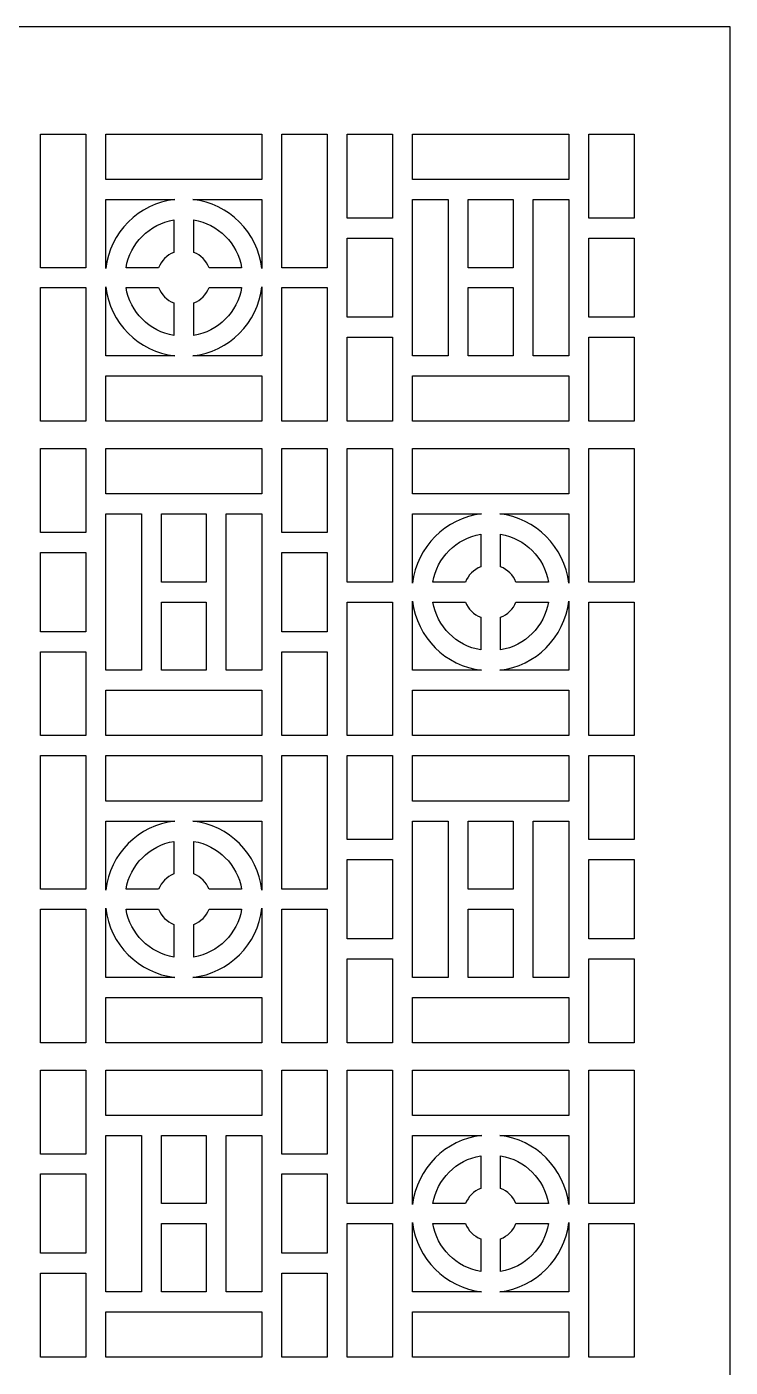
# Model space of a CAD drawing. Header units: centimetres. Extents: x -27.5 to -15.8, y -2.4 to 9.5.
# Drawn here: x -24.7 to -21.89, y 4.16 to 9.5 of the extents above; entities that cross this region are included whole.
import ezdxf

# ---------------------------------------------------------------- set-up
doc = ezdxf.new("R2010")
doc.units = ezdxf.units.CM
doc.header["$MEASUREMENT"] = 0
doc.layers.add('layer 1', color=7, linetype='Continuous')

msp = doc.modelspace()

# ---------------------------------------------------------------- linework, layer by layer
at = {"layer": 'layer 1', "color": 250}
for points, knots in [([(-27.5, 9.5), (-27.5, 9.5), (-21.89033, 9.5), (-21.89033, 9.5), (-21.89033, 9.5), (-21.89033, 9.5), (-21.89033, -2.40224), (-21.89033, -2.40224), (-21.89033, -2.40224), (-21.89033, -2.40224), (-27.5, -2.40224), (-27.5, -2.40224), (-27.5, -2.40224), (-27.5, -2.40224), (-27.5, 9.5), (-27.5, 9.5)], [0, 0, 0, 0, 0.2, 0.2, 0.2, 0.2, 0.4, 0.4, 0.4, 0.4, 0.6, 0.6, 0.6, 0.6, 1, 1, 1, 1]), ([(-24.64083, 8.54048), (-24.64083, 8.54048), (-24.45989, 8.54048), (-24.45989, 8.54048), (-24.45989, 8.54048), (-24.45989, 8.54048), (-24.45989, 9.07256), (-24.45989, 9.07256), (-24.45989, 9.07256), (-24.45989, 9.07256), (-24.64083, 9.07256), (-24.64083, 9.07256), (-24.64083, 9.07256), (-24.64083, 9.07256), (-24.64083, 8.54048), (-24.64083, 8.54048)], [0, 0, 0, 0, 0.2, 0.2, 0.2, 0.2, 0.4, 0.4, 0.4, 0.4, 0.6, 0.6, 0.6, 0.6, 1, 1, 1, 1]), ([(-24.3803, 8.89161), (-24.3803, 8.89161), (-23.75763, 8.89161), (-23.75763, 8.89161), (-23.75763, 8.89161), (-23.75763, 8.89161), (-23.75763, 9.07256), (-23.75763, 9.07256), (-23.75763, 9.07256), (-23.75763, 9.07256), (-24.3803, 9.07256), (-24.3803, 9.07256), (-24.3803, 9.07256), (-24.3803, 9.07256), (-24.3803, 8.89161), (-24.3803, 8.89161)], [0, 0, 0, 0, 0.2, 0.2, 0.2, 0.2, 0.4, 0.4, 0.4, 0.4, 0.6, 0.6, 0.6, 0.6, 1, 1, 1, 1]), ([(-23.67803, 8.54048), (-23.67803, 8.54048), (-23.49709, 8.54048), (-23.49709, 8.54048), (-23.49709, 8.54048), (-23.49709, 8.54048), (-23.49709, 9.07256), (-23.49709, 9.07256), (-23.49709, 9.07256), (-23.49709, 9.07256), (-23.67803, 9.07256), (-23.67803, 9.07256), (-23.67803, 9.07256), (-23.67803, 9.07256), (-23.67803, 8.54048), (-23.67803, 8.54048)], [0, 0, 0, 0, 0.2, 0.2, 0.2, 0.2, 0.4, 0.4, 0.4, 0.4, 0.6, 0.6, 0.6, 0.6, 1, 1, 1, 1]), ([(-23.41734, 8.73816), (-23.41734, 8.73816), (-23.2364, 8.73816), (-23.2364, 8.73816), (-23.2364, 8.73816), (-23.2364, 8.73816), (-23.2364, 9.07256), (-23.2364, 9.07256), (-23.2364, 9.07256), (-23.2364, 9.07256), (-23.41734, 9.07256), (-23.41734, 9.07256), (-23.41734, 9.07256), (-23.41734, 9.07256), (-23.41734, 8.73816), (-23.41734, 8.73816)], [0, 0, 0, 0, 0.2, 0.2, 0.2, 0.2, 0.4, 0.4, 0.4, 0.4, 0.6, 0.6, 0.6, 0.6, 1, 1, 1, 1]), ([(-23.15681, 8.89161), (-23.15681, 8.89161), (-22.53414, 8.89161), (-22.53414, 8.89161), (-22.53414, 8.89161), (-22.53414, 8.89161), (-22.53414, 9.07256), (-22.53414, 9.07256), (-22.53414, 9.07256), (-22.53414, 9.07256), (-23.15681, 9.07256), (-23.15681, 9.07256), (-23.15681, 9.07256), (-23.15681, 9.07256), (-23.15681, 8.89161), (-23.15681, 8.89161)], [0, 0, 0, 0, 0.2, 0.2, 0.2, 0.2, 0.4, 0.4, 0.4, 0.4, 0.6, 0.6, 0.6, 0.6, 1, 1, 1, 1]), ([(-22.45454, 8.73816), (-22.45454, 8.73816), (-22.2736, 8.73816), (-22.2736, 8.73816), (-22.2736, 8.73816), (-22.2736, 8.73816), (-22.2736, 9.07256), (-22.2736, 9.07256), (-22.2736, 9.07256), (-22.2736, 9.07256), (-22.45454, 9.07256), (-22.45454, 9.07256), (-22.45454, 9.07256), (-22.45454, 9.07256), (-22.45454, 8.73816), (-22.45454, 8.73816)], [0, 0, 0, 0, 0.2, 0.2, 0.2, 0.2, 0.4, 0.4, 0.4, 0.4, 0.6, 0.6, 0.6, 0.6, 1, 1, 1, 1]), ([(-24.3803, 8.5366), (-24.36381, 8.68095), (-24.24924, 8.79553), (-24.10489, 8.81202), (-24.10489, 8.81202), (-24.10489, 8.81202), (-24.3803, 8.81202), (-24.3803, 8.81202), (-24.3803, 8.81202), (-24.3803, 8.81202), (-24.3803, 8.5366), (-24.3803, 8.5366)], [0, 0, 0, 0, 0.25, 0.25, 0.25, 0.25, 0.5, 0.5, 0.5, 0.5, 1, 1, 1, 1]), ([(-24.03304, 8.81202), (-23.88869, 8.79553), (-23.77411, 8.68095), (-23.75763, 8.5366), (-23.75763, 8.5366), (-23.75763, 8.5366), (-23.75763, 8.81202), (-23.75763, 8.81202), (-23.75763, 8.81202), (-23.75763, 8.81202), (-24.03304, 8.81202), (-24.03304, 8.81202)], [0, 0, 0, 0, 0.25, 0.25, 0.25, 0.25, 0.5, 0.5, 0.5, 0.5, 1, 1, 1, 1]), ([(-23.01466, 8.18935), (-23.01466, 8.18935), (-23.01467, 8.81202), (-23.01467, 8.81202), (-23.01467, 8.81202), (-23.01467, 8.81202), (-23.15681, 8.81202), (-23.15681, 8.81202), (-23.15681, 8.81202), (-23.15681, 8.81202), (-23.15681, 8.18935), (-23.15681, 8.18935), (-23.15681, 8.18935), (-23.15681, 8.18935), (-23.01466, 8.18935), (-23.01466, 8.18935)], [0, 0, 0, 0, 0.2, 0.2, 0.2, 0.2, 0.4, 0.4, 0.4, 0.4, 0.6, 0.6, 0.6, 0.6, 1, 1, 1, 1]), ([(-22.93507, 8.54048), (-22.93507, 8.54048), (-22.75587, 8.54048), (-22.75587, 8.54048), (-22.75587, 8.54048), (-22.75587, 8.54048), (-22.75587, 8.81202), (-22.75587, 8.81202), (-22.75587, 8.81202), (-22.75587, 8.81202), (-22.93507, 8.81202), (-22.93507, 8.81202), (-22.93507, 8.81202), (-22.93507, 8.81202), (-22.93507, 8.54048), (-22.93507, 8.54048)], [0, 0, 0, 0, 0.2, 0.2, 0.2, 0.2, 0.4, 0.4, 0.4, 0.4, 0.6, 0.6, 0.6, 0.6, 1, 1, 1, 1]), ([(-22.67628, 8.81202), (-22.67628, 8.81202), (-22.67628, 8.18935), (-22.67628, 8.18935), (-22.67628, 8.18935), (-22.67628, 8.18935), (-22.53414, 8.18935), (-22.53414, 8.18935), (-22.53414, 8.18935), (-22.53414, 8.18935), (-22.53414, 8.81202), (-22.53414, 8.81202), (-22.53414, 8.81202), (-22.53414, 8.81202), (-22.67628, 8.81202), (-22.67628, 8.81202)], [0, 0, 0, 0, 0.2, 0.2, 0.2, 0.2, 0.4, 0.4, 0.4, 0.4, 0.6, 0.6, 0.6, 0.6, 1, 1, 1, 1]), ([(-24.16956, 8.54048), (-24.15858, 8.5682), (-24.13648, 8.5903), (-24.10876, 8.60128), (-24.10876, 8.60128), (-24.10876, 8.60128), (-24.10876, 8.73124), (-24.10876, 8.73124), (-24.10876, 8.73124), (-24.20605, 8.71456), (-24.28284, 8.63778), (-24.29952, 8.54048), (-24.29952, 8.54048), (-24.29952, 8.54048), (-24.16956, 8.54048), (-24.16956, 8.54048)], [0, 0, 0, 0, 0.2, 0.2, 0.2, 0.2, 0.4, 0.4, 0.4, 0.4, 0.6, 0.6, 0.6, 0.6, 1, 1, 1, 1]), ([(-24.02916, 8.60128), (-24.00144, 8.5903), (-23.97934, 8.5682), (-23.96836, 8.54048), (-23.96836, 8.54048), (-23.96836, 8.54048), (-23.8384, 8.54048), (-23.8384, 8.54048), (-23.8384, 8.54048), (-23.85508, 8.63778), (-23.93187, 8.71456), (-24.02916, 8.73124), (-24.02916, 8.73124), (-24.02916, 8.73124), (-24.02916, 8.60128), (-24.02916, 8.60128)], [0, 0, 0, 0, 0.2, 0.2, 0.2, 0.2, 0.4, 0.4, 0.4, 0.4, 0.6, 0.6, 0.6, 0.6, 1, 1, 1, 1]), ([(-23.41734, 8.3428), (-23.41734, 8.3428), (-23.2364, 8.3428), (-23.2364, 8.3428), (-23.2364, 8.3428), (-23.2364, 8.3428), (-23.2364, 8.65856), (-23.2364, 8.65856), (-23.2364, 8.65856), (-23.2364, 8.65856), (-23.41734, 8.65856), (-23.41734, 8.65856), (-23.41734, 8.65856), (-23.41734, 8.65856), (-23.41734, 8.3428), (-23.41734, 8.3428)], [0, 0, 0, 0, 0.2, 0.2, 0.2, 0.2, 0.4, 0.4, 0.4, 0.4, 0.6, 0.6, 0.6, 0.6, 1, 1, 1, 1]), ([(-22.45454, 8.3428), (-22.45454, 8.3428), (-22.2736, 8.3428), (-22.2736, 8.3428), (-22.2736, 8.3428), (-22.2736, 8.3428), (-22.2736, 8.65856), (-22.2736, 8.65856), (-22.2736, 8.65856), (-22.2736, 8.65856), (-22.45454, 8.65856), (-22.45454, 8.65856), (-22.45454, 8.65856), (-22.45454, 8.65856), (-22.45454, 8.3428), (-22.45454, 8.3428)], [0, 0, 0, 0, 0.2, 0.2, 0.2, 0.2, 0.4, 0.4, 0.4, 0.4, 0.6, 0.6, 0.6, 0.6, 1, 1, 1, 1]), ([(-24.45989, 8.46088), (-24.45989, 8.46088), (-24.64083, 8.46088), (-24.64083, 8.46088), (-24.64083, 8.46088), (-24.64083, 8.46088), (-24.64083, 7.92881), (-24.64083, 7.92881), (-24.64083, 7.92881), (-24.64083, 7.92881), (-24.45989, 7.92881), (-24.45989, 7.92881), (-24.45989, 7.92881), (-24.45989, 7.92881), (-24.45989, 8.46088), (-24.45989, 8.46088)], [0, 0, 0, 0, 0.2, 0.2, 0.2, 0.2, 0.4, 0.4, 0.4, 0.4, 0.6, 0.6, 0.6, 0.6, 1, 1, 1, 1]), ([(-24.10488, 8.18935), (-24.24923, 8.20583), (-24.36381, 8.32041), (-24.3803, 8.46476), (-24.3803, 8.46476), (-24.3803, 8.46476), (-24.3803, 8.18935), (-24.3803, 8.18935), (-24.3803, 8.18935), (-24.3803, 8.18935), (-24.10488, 8.18935), (-24.10488, 8.18935)], [0, 0, 0, 0, 0.25, 0.25, 0.25, 0.25, 0.5, 0.5, 0.5, 0.5, 1, 1, 1, 1]), ([(-24.10876, 8.40008), (-24.13648, 8.41106), (-24.15858, 8.43316), (-24.16956, 8.46088), (-24.16956, 8.46088), (-24.16956, 8.46088), (-24.29952, 8.46088), (-24.29952, 8.46088), (-24.29952, 8.46088), (-24.28284, 8.36359), (-24.20605, 8.2868), (-24.10876, 8.27012), (-24.10876, 8.27012), (-24.10876, 8.27012), (-24.10876, 8.40008), (-24.10876, 8.40008)], [0, 0, 0, 0, 0.2, 0.2, 0.2, 0.2, 0.4, 0.4, 0.4, 0.4, 0.6, 0.6, 0.6, 0.6, 1, 1, 1, 1]), ([(-23.75763, 8.46477), (-23.77411, 8.32041), (-23.88869, 8.20583), (-24.03305, 8.18935), (-24.03305, 8.18935), (-24.03305, 8.18935), (-23.75763, 8.18935), (-23.75763, 8.18935), (-23.75763, 8.18935), (-23.75763, 8.18935), (-23.75763, 8.46477), (-23.75763, 8.46477)], [0, 0, 0, 0, 0.25, 0.25, 0.25, 0.25, 0.5, 0.5, 0.5, 0.5, 1, 1, 1, 1]), ([(-23.96836, 8.46088), (-23.97934, 8.43316), (-24.00144, 8.41106), (-24.02916, 8.40008), (-24.02916, 8.40008), (-24.02916, 8.40008), (-24.02916, 8.27012), (-24.02916, 8.27012), (-24.02916, 8.27012), (-23.93187, 8.28681), (-23.85509, 8.36359), (-23.8384, 8.46088), (-23.8384, 8.46088), (-23.8384, 8.46088), (-23.96836, 8.46088), (-23.96836, 8.46088)], [0, 0, 0, 0, 0.2, 0.2, 0.2, 0.2, 0.4, 0.4, 0.4, 0.4, 0.6, 0.6, 0.6, 0.6, 1, 1, 1, 1]), ([(-23.49709, 8.46088), (-23.49709, 8.46088), (-23.67803, 8.46088), (-23.67803, 8.46088), (-23.67803, 8.46088), (-23.67803, 8.46088), (-23.67803, 7.92881), (-23.67803, 7.92881), (-23.67803, 7.92881), (-23.67803, 7.92881), (-23.49709, 7.92881), (-23.49709, 7.92881), (-23.49709, 7.92881), (-23.49709, 7.92881), (-23.49709, 8.46088), (-23.49709, 8.46088)], [0, 0, 0, 0, 0.2, 0.2, 0.2, 0.2, 0.4, 0.4, 0.4, 0.4, 0.6, 0.6, 0.6, 0.6, 1, 1, 1, 1]), ([(-22.75587, 8.46088), (-22.75587, 8.46088), (-22.93507, 8.46088), (-22.93507, 8.46088), (-22.93507, 8.46088), (-22.93507, 8.46088), (-22.93507, 8.18935), (-22.93507, 8.18935), (-22.93507, 8.18935), (-22.93507, 8.18935), (-22.75587, 8.18935), (-22.75587, 8.18935), (-22.75587, 8.18935), (-22.75587, 8.18935), (-22.75587, 8.46088), (-22.75587, 8.46088)], [0, 0, 0, 0, 0.2, 0.2, 0.2, 0.2, 0.4, 0.4, 0.4, 0.4, 0.6, 0.6, 0.6, 0.6, 1, 1, 1, 1]), ([(-23.2364, 8.2632), (-23.2364, 8.2632), (-23.41734, 8.2632), (-23.41734, 8.2632), (-23.41734, 8.2632), (-23.41734, 8.2632), (-23.41734, 7.92881), (-23.41734, 7.92881), (-23.41734, 7.92881), (-23.41734, 7.92881), (-23.2364, 7.92881), (-23.2364, 7.92881), (-23.2364, 7.92881), (-23.2364, 7.92881), (-23.2364, 8.2632), (-23.2364, 8.2632)], [0, 0, 0, 0, 0.2, 0.2, 0.2, 0.2, 0.4, 0.4, 0.4, 0.4, 0.6, 0.6, 0.6, 0.6, 1, 1, 1, 1]), ([(-22.2736, 8.2632), (-22.2736, 8.2632), (-22.45454, 8.2632), (-22.45454, 8.2632), (-22.45454, 8.2632), (-22.45454, 8.2632), (-22.45454, 7.92881), (-22.45454, 7.92881), (-22.45454, 7.92881), (-22.45454, 7.92881), (-22.2736, 7.92881), (-22.2736, 7.92881), (-22.2736, 7.92881), (-22.2736, 7.92881), (-22.2736, 8.2632), (-22.2736, 8.2632)], [0, 0, 0, 0, 0.2, 0.2, 0.2, 0.2, 0.4, 0.4, 0.4, 0.4, 0.6, 0.6, 0.6, 0.6, 1, 1, 1, 1]), ([(-23.75763, 8.10975), (-23.75763, 8.10975), (-24.3803, 8.10975), (-24.3803, 8.10975), (-24.3803, 8.10975), (-24.3803, 8.10975), (-24.3803, 7.92881), (-24.3803, 7.92881), (-24.3803, 7.92881), (-24.3803, 7.92881), (-23.75763, 7.92881), (-23.75763, 7.92881), (-23.75763, 7.92881), (-23.75763, 7.92881), (-23.75763, 8.10975), (-23.75763, 8.10975)], [0, 0, 0, 0, 0.2, 0.2, 0.2, 0.2, 0.4, 0.4, 0.4, 0.4, 0.6, 0.6, 0.6, 0.6, 1, 1, 1, 1]), ([(-22.53413, 8.10975), (-22.53413, 8.10975), (-23.15681, 8.10975), (-23.15681, 8.10975), (-23.15681, 8.10975), (-23.15681, 8.10975), (-23.15681, 7.92881), (-23.15681, 7.92881), (-23.15681, 7.92881), (-23.15681, 7.92881), (-22.53413, 7.92881), (-22.53413, 7.92881), (-22.53413, 7.92881), (-22.53413, 7.92881), (-22.53413, 8.10975), (-22.53413, 8.10975)], [0, 0, 0, 0, 0.2, 0.2, 0.2, 0.2, 0.4, 0.4, 0.4, 0.4, 0.6, 0.6, 0.6, 0.6, 1, 1, 1, 1]), ([(-24.64083, 7.48575), (-24.64083, 7.48575), (-24.45989, 7.48575), (-24.45989, 7.48575), (-24.45989, 7.48575), (-24.45989, 7.48575), (-24.45989, 7.82015), (-24.45989, 7.82015), (-24.45989, 7.82015), (-24.45989, 7.82015), (-24.64083, 7.82015), (-24.64083, 7.82015), (-24.64083, 7.82015), (-24.64083, 7.82015), (-24.64083, 7.48575), (-24.64083, 7.48575)], [0, 0, 0, 0, 0.2, 0.2, 0.2, 0.2, 0.4, 0.4, 0.4, 0.4, 0.6, 0.6, 0.6, 0.6, 1, 1, 1, 1]), ([(-24.3803, 7.6392), (-24.3803, 7.6392), (-23.75763, 7.6392), (-23.75763, 7.6392), (-23.75763, 7.6392), (-23.75763, 7.6392), (-23.75763, 7.82015), (-23.75763, 7.82015), (-23.75763, 7.82015), (-23.75763, 7.82015), (-24.3803, 7.82015), (-24.3803, 7.82015), (-24.3803, 7.82015), (-24.3803, 7.82015), (-24.3803, 7.6392), (-24.3803, 7.6392)], [0, 0, 0, 0, 0.2, 0.2, 0.2, 0.2, 0.4, 0.4, 0.4, 0.4, 0.6, 0.6, 0.6, 0.6, 1, 1, 1, 1]), ([(-23.67803, 7.48575), (-23.67803, 7.48575), (-23.49709, 7.48575), (-23.49709, 7.48575), (-23.49709, 7.48575), (-23.49709, 7.48575), (-23.49709, 7.82015), (-23.49709, 7.82015), (-23.49709, 7.82015), (-23.49709, 7.82015), (-23.67803, 7.82015), (-23.67803, 7.82015), (-23.67803, 7.82015), (-23.67803, 7.82015), (-23.67803, 7.48575), (-23.67803, 7.48575)], [0, 0, 0, 0, 0.2, 0.2, 0.2, 0.2, 0.4, 0.4, 0.4, 0.4, 0.6, 0.6, 0.6, 0.6, 1, 1, 1, 1]), ([(-23.41734, 7.28807), (-23.41734, 7.28807), (-23.2364, 7.28807), (-23.2364, 7.28807), (-23.2364, 7.28807), (-23.2364, 7.28807), (-23.2364, 7.82015), (-23.2364, 7.82015), (-23.2364, 7.82015), (-23.2364, 7.82015), (-23.41734, 7.82015), (-23.41734, 7.82015), (-23.41734, 7.82015), (-23.41734, 7.82015), (-23.41734, 7.28807), (-23.41734, 7.28807)], [0, 0, 0, 0, 0.2, 0.2, 0.2, 0.2, 0.4, 0.4, 0.4, 0.4, 0.6, 0.6, 0.6, 0.6, 1, 1, 1, 1]), ([(-23.15681, 7.6392), (-23.15681, 7.6392), (-22.53414, 7.6392), (-22.53414, 7.6392), (-22.53414, 7.6392), (-22.53414, 7.6392), (-22.53414, 7.82015), (-22.53414, 7.82015), (-22.53414, 7.82015), (-22.53414, 7.82015), (-23.15681, 7.82015), (-23.15681, 7.82015), (-23.15681, 7.82015), (-23.15681, 7.82015), (-23.15681, 7.6392), (-23.15681, 7.6392)], [0, 0, 0, 0, 0.2, 0.2, 0.2, 0.2, 0.4, 0.4, 0.4, 0.4, 0.6, 0.6, 0.6, 0.6, 1, 1, 1, 1]), ([(-22.45454, 7.28807), (-22.45454, 7.28807), (-22.2736, 7.28807), (-22.2736, 7.28807), (-22.2736, 7.28807), (-22.2736, 7.28807), (-22.2736, 7.82015), (-22.2736, 7.82015), (-22.2736, 7.82015), (-22.2736, 7.82015), (-22.45454, 7.82015), (-22.45454, 7.82015), (-22.45454, 7.82015), (-22.45454, 7.82015), (-22.45454, 7.28807), (-22.45454, 7.28807)], [0, 0, 0, 0, 0.2, 0.2, 0.2, 0.2, 0.4, 0.4, 0.4, 0.4, 0.6, 0.6, 0.6, 0.6, 1, 1, 1, 1]), ([(-24.23815, 6.93694), (-24.23815, 6.93694), (-24.23816, 7.55961), (-24.23816, 7.55961), (-24.23816, 7.55961), (-24.23816, 7.55961), (-24.3803, 7.55961), (-24.3803, 7.55961), (-24.3803, 7.55961), (-24.3803, 7.55961), (-24.3803, 6.93694), (-24.3803, 6.93694), (-24.3803, 6.93694), (-24.3803, 6.93694), (-24.23815, 6.93694), (-24.23815, 6.93694)], [0, 0, 0, 0, 0.2, 0.2, 0.2, 0.2, 0.4, 0.4, 0.4, 0.4, 0.6, 0.6, 0.6, 0.6, 1, 1, 1, 1]), ([(-24.15856, 7.28807), (-24.15856, 7.28807), (-23.97936, 7.28807), (-23.97936, 7.28807), (-23.97936, 7.28807), (-23.97936, 7.28807), (-23.97936, 7.55961), (-23.97936, 7.55961), (-23.97936, 7.55961), (-23.97936, 7.55961), (-24.15856, 7.55961), (-24.15856, 7.55961), (-24.15856, 7.55961), (-24.15856, 7.55961), (-24.15856, 7.28807), (-24.15856, 7.28807)], [0, 0, 0, 0, 0.2, 0.2, 0.2, 0.2, 0.4, 0.4, 0.4, 0.4, 0.6, 0.6, 0.6, 0.6, 1, 1, 1, 1]), ([(-23.89977, 7.55961), (-23.89977, 7.55961), (-23.89977, 6.93694), (-23.89977, 6.93694), (-23.89977, 6.93694), (-23.89977, 6.93694), (-23.75763, 6.93694), (-23.75763, 6.93694), (-23.75763, 6.93694), (-23.75763, 6.93694), (-23.75763, 7.55961), (-23.75763, 7.55961), (-23.75763, 7.55961), (-23.75763, 7.55961), (-23.89977, 7.55961), (-23.89977, 7.55961)], [0, 0, 0, 0, 0.2, 0.2, 0.2, 0.2, 0.4, 0.4, 0.4, 0.4, 0.6, 0.6, 0.6, 0.6, 1, 1, 1, 1]), ([(-23.15681, 7.28419), (-23.14032, 7.42854), (-23.02575, 7.54312), (-22.8814, 7.55961), (-22.8814, 7.55961), (-22.8814, 7.55961), (-23.15681, 7.55961), (-23.15681, 7.55961), (-23.15681, 7.55961), (-23.15681, 7.55961), (-23.15681, 7.28419), (-23.15681, 7.28419)], [0, 0, 0, 0, 0.25, 0.25, 0.25, 0.25, 0.5, 0.5, 0.5, 0.5, 1, 1, 1, 1]), ([(-22.80955, 7.55961), (-22.6652, 7.54312), (-22.55062, 7.42854), (-22.53414, 7.28419), (-22.53414, 7.28419), (-22.53414, 7.28419), (-22.53414, 7.55961), (-22.53414, 7.55961), (-22.53414, 7.55961), (-22.53414, 7.55961), (-22.80955, 7.55961), (-22.80955, 7.55961)], [0, 0, 0, 0, 0.25, 0.25, 0.25, 0.25, 0.5, 0.5, 0.5, 0.5, 1, 1, 1, 1]), ([(-22.94607, 7.28807), (-22.93509, 7.31579), (-22.91299, 7.33789), (-22.88527, 7.34887), (-22.88527, 7.34887), (-22.88527, 7.34887), (-22.88527, 7.47883), (-22.88527, 7.47883), (-22.88527, 7.47883), (-22.98256, 7.46215), (-23.05935, 7.38537), (-23.07603, 7.28807), (-23.07603, 7.28807), (-23.07603, 7.28807), (-22.94607, 7.28807), (-22.94607, 7.28807)], [0, 0, 0, 0, 0.2, 0.2, 0.2, 0.2, 0.4, 0.4, 0.4, 0.4, 0.6, 0.6, 0.6, 0.6, 1, 1, 1, 1]), ([(-22.80567, 7.34887), (-22.77795, 7.33789), (-22.75585, 7.31579), (-22.74487, 7.28807), (-22.74487, 7.28807), (-22.74487, 7.28807), (-22.61491, 7.28807), (-22.61491, 7.28807), (-22.61491, 7.28807), (-22.63159, 7.38537), (-22.70838, 7.46215), (-22.80567, 7.47883), (-22.80567, 7.47883), (-22.80567, 7.47883), (-22.80567, 7.34887), (-22.80567, 7.34887)], [0, 0, 0, 0, 0.2, 0.2, 0.2, 0.2, 0.4, 0.4, 0.4, 0.4, 0.6, 0.6, 0.6, 0.6, 1, 1, 1, 1]), ([(-24.64083, 7.09039), (-24.64083, 7.09039), (-24.45989, 7.09039), (-24.45989, 7.09039), (-24.45989, 7.09039), (-24.45989, 7.09039), (-24.45989, 7.40616), (-24.45989, 7.40616), (-24.45989, 7.40616), (-24.45989, 7.40616), (-24.64083, 7.40615), (-24.64083, 7.40615), (-24.64083, 7.40615), (-24.64083, 7.40615), (-24.64083, 7.09039), (-24.64083, 7.09039)], [0, 0, 0, 0, 0.2, 0.2, 0.2, 0.2, 0.4, 0.4, 0.4, 0.4, 0.6, 0.6, 0.6, 0.6, 1, 1, 1, 1]), ([(-23.67803, 7.09039), (-23.67803, 7.09039), (-23.49709, 7.09039), (-23.49709, 7.09039), (-23.49709, 7.09039), (-23.49709, 7.09039), (-23.49709, 7.40616), (-23.49709, 7.40616), (-23.49709, 7.40616), (-23.49709, 7.40616), (-23.67803, 7.40615), (-23.67803, 7.40615), (-23.67803, 7.40615), (-23.67803, 7.40615), (-23.67803, 7.09039), (-23.67803, 7.09039)], [0, 0, 0, 0, 0.2, 0.2, 0.2, 0.2, 0.4, 0.4, 0.4, 0.4, 0.6, 0.6, 0.6, 0.6, 1, 1, 1, 1]), ([(-23.97936, 7.20847), (-23.97936, 7.20847), (-24.15856, 7.20847), (-24.15856, 7.20847), (-24.15856, 7.20847), (-24.15856, 7.20847), (-24.15856, 6.93694), (-24.15856, 6.93694), (-24.15856, 6.93694), (-24.15856, 6.93694), (-23.97936, 6.93694), (-23.97936, 6.93694), (-23.97936, 6.93694), (-23.97936, 6.93694), (-23.97936, 7.20847), (-23.97936, 7.20847)], [0, 0, 0, 0, 0.2, 0.2, 0.2, 0.2, 0.4, 0.4, 0.4, 0.4, 0.6, 0.6, 0.6, 0.6, 1, 1, 1, 1]), ([(-23.2364, 7.20847), (-23.2364, 7.20847), (-23.41734, 7.20847), (-23.41734, 7.20847), (-23.41734, 7.20847), (-23.41734, 7.20847), (-23.41734, 6.6764), (-23.41734, 6.6764), (-23.41734, 6.6764), (-23.41734, 6.6764), (-23.2364, 6.6764), (-23.2364, 6.6764), (-23.2364, 6.6764), (-23.2364, 6.6764), (-23.2364, 7.20847), (-23.2364, 7.20847)], [0, 0, 0, 0, 0.2, 0.2, 0.2, 0.2, 0.4, 0.4, 0.4, 0.4, 0.6, 0.6, 0.6, 0.6, 1, 1, 1, 1]), ([(-22.88139, 6.93694), (-23.02574, 6.95342), (-23.14032, 7.068), (-23.15681, 7.21235), (-23.15681, 7.21235), (-23.15681, 7.21235), (-23.15681, 6.93694), (-23.15681, 6.93694), (-23.15681, 6.93694), (-23.15681, 6.93694), (-22.88139, 6.93694), (-22.88139, 6.93694)], [0, 0, 0, 0, 0.25, 0.25, 0.25, 0.25, 0.5, 0.5, 0.5, 0.5, 1, 1, 1, 1]), ([(-22.88527, 7.14767), (-22.91299, 7.15865), (-22.93509, 7.18075), (-22.94607, 7.20847), (-22.94607, 7.20847), (-22.94607, 7.20847), (-23.07603, 7.20847), (-23.07603, 7.20847), (-23.07603, 7.20847), (-23.05935, 7.11118), (-22.98256, 7.0344), (-22.88527, 7.01771), (-22.88527, 7.01771), (-22.88527, 7.01771), (-22.88527, 7.14767), (-22.88527, 7.14767)], [0, 0, 0, 0, 0.2, 0.2, 0.2, 0.2, 0.4, 0.4, 0.4, 0.4, 0.6, 0.6, 0.6, 0.6, 1, 1, 1, 1]), ([(-22.53414, 7.21236), (-22.55062, 7.06801), (-22.6652, 6.95342), (-22.80956, 6.93694), (-22.80956, 6.93694), (-22.80956, 6.93694), (-22.53414, 6.93694), (-22.53414, 6.93694), (-22.53414, 6.93694), (-22.53414, 6.93694), (-22.53414, 7.21236), (-22.53414, 7.21236)], [0, 0, 0, 0, 0.25, 0.25, 0.25, 0.25, 0.5, 0.5, 0.5, 0.5, 1, 1, 1, 1]), ([(-22.74487, 7.20847), (-22.75585, 7.18076), (-22.77795, 7.15865), (-22.80567, 7.14767), (-22.80567, 7.14767), (-22.80567, 7.14767), (-22.80567, 7.01771), (-22.80567, 7.01771), (-22.80567, 7.01771), (-22.70838, 7.0344), (-22.63159, 7.11118), (-22.61491, 7.20847), (-22.61491, 7.20847), (-22.61491, 7.20847), (-22.74487, 7.20847), (-22.74487, 7.20847)], [0, 0, 0, 0, 0.2, 0.2, 0.2, 0.2, 0.4, 0.4, 0.4, 0.4, 0.6, 0.6, 0.6, 0.6, 1, 1, 1, 1]), ([(-22.2736, 7.20847), (-22.2736, 7.20847), (-22.45454, 7.20847), (-22.45454, 7.20847), (-22.45454, 7.20847), (-22.45454, 7.20847), (-22.45454, 6.6764), (-22.45454, 6.6764), (-22.45454, 6.6764), (-22.45454, 6.6764), (-22.2736, 6.6764), (-22.2736, 6.6764), (-22.2736, 6.6764), (-22.2736, 6.6764), (-22.2736, 7.20847), (-22.2736, 7.20847)], [0, 0, 0, 0, 0.2, 0.2, 0.2, 0.2, 0.4, 0.4, 0.4, 0.4, 0.6, 0.6, 0.6, 0.6, 1, 1, 1, 1]), ([(-24.45989, 7.01079), (-24.45989, 7.01079), (-24.64083, 7.01079), (-24.64083, 7.01079), (-24.64083, 7.01079), (-24.64083, 7.01079), (-24.64083, 6.6764), (-24.64083, 6.6764), (-24.64083, 6.6764), (-24.64083, 6.6764), (-24.45989, 6.6764), (-24.45989, 6.6764), (-24.45989, 6.6764), (-24.45989, 6.6764), (-24.45989, 7.01079), (-24.45989, 7.01079)], [0, 0, 0, 0, 0.2, 0.2, 0.2, 0.2, 0.4, 0.4, 0.4, 0.4, 0.6, 0.6, 0.6, 0.6, 1, 1, 1, 1]), ([(-23.49709, 7.01079), (-23.49709, 7.01079), (-23.67803, 7.01079), (-23.67803, 7.01079), (-23.67803, 7.01079), (-23.67803, 7.01079), (-23.67803, 6.6764), (-23.67803, 6.6764), (-23.67803, 6.6764), (-23.67803, 6.6764), (-23.49709, 6.6764), (-23.49709, 6.6764), (-23.49709, 6.6764), (-23.49709, 6.6764), (-23.49709, 7.01079), (-23.49709, 7.01079)], [0, 0, 0, 0, 0.2, 0.2, 0.2, 0.2, 0.4, 0.4, 0.4, 0.4, 0.6, 0.6, 0.6, 0.6, 1, 1, 1, 1]), ([(-23.75763, 6.85734), (-23.75763, 6.85734), (-24.3803, 6.85734), (-24.3803, 6.85734), (-24.3803, 6.85734), (-24.3803, 6.85734), (-24.3803, 6.6764), (-24.3803, 6.6764), (-24.3803, 6.6764), (-24.3803, 6.6764), (-23.75763, 6.6764), (-23.75763, 6.6764), (-23.75763, 6.6764), (-23.75763, 6.6764), (-23.75763, 6.85734), (-23.75763, 6.85734)], [0, 0, 0, 0, 0.2, 0.2, 0.2, 0.2, 0.4, 0.4, 0.4, 0.4, 0.6, 0.6, 0.6, 0.6, 1, 1, 1, 1]), ([(-22.53413, 6.85734), (-22.53413, 6.85734), (-23.15681, 6.85734), (-23.15681, 6.85734), (-23.15681, 6.85734), (-23.15681, 6.85734), (-23.15681, 6.6764), (-23.15681, 6.6764), (-23.15681, 6.6764), (-23.15681, 6.6764), (-22.53413, 6.6764), (-22.53413, 6.6764), (-22.53413, 6.6764), (-22.53413, 6.6764), (-22.53413, 6.85734), (-22.53413, 6.85734)], [0, 0, 0, 0, 0.2, 0.2, 0.2, 0.2, 0.4, 0.4, 0.4, 0.4, 0.6, 0.6, 0.6, 0.6, 1, 1, 1, 1]), ([(-24.64083, 6.06458), (-24.64083, 6.06458), (-24.45989, 6.06458), (-24.45989, 6.06458), (-24.45989, 6.06458), (-24.45989, 6.06458), (-24.45989, 6.59666), (-24.45989, 6.59666), (-24.45989, 6.59666), (-24.45989, 6.59666), (-24.64083, 6.59666), (-24.64083, 6.59666), (-24.64083, 6.59666), (-24.64083, 6.59666), (-24.64083, 6.06458), (-24.64083, 6.06458)], [0, 0, 0, 0, 0.2, 0.2, 0.2, 0.2, 0.4, 0.4, 0.4, 0.4, 0.6, 0.6, 0.6, 0.6, 1, 1, 1, 1]), ([(-24.3803, 6.41571), (-24.3803, 6.41571), (-23.75763, 6.41571), (-23.75763, 6.41571), (-23.75763, 6.41571), (-23.75763, 6.41571), (-23.75763, 6.59666), (-23.75763, 6.59666), (-23.75763, 6.59666), (-23.75763, 6.59666), (-24.3803, 6.59666), (-24.3803, 6.59666), (-24.3803, 6.59666), (-24.3803, 6.59666), (-24.3803, 6.41571), (-24.3803, 6.41571)], [0, 0, 0, 0, 0.2, 0.2, 0.2, 0.2, 0.4, 0.4, 0.4, 0.4, 0.6, 0.6, 0.6, 0.6, 1, 1, 1, 1]), ([(-23.67803, 6.06458), (-23.67803, 6.06458), (-23.49709, 6.06458), (-23.49709, 6.06458), (-23.49709, 6.06458), (-23.49709, 6.06458), (-23.49709, 6.59666), (-23.49709, 6.59666), (-23.49709, 6.59666), (-23.49709, 6.59666), (-23.67803, 6.59666), (-23.67803, 6.59666), (-23.67803, 6.59666), (-23.67803, 6.59666), (-23.67803, 6.06458), (-23.67803, 6.06458)], [0, 0, 0, 0, 0.2, 0.2, 0.2, 0.2, 0.4, 0.4, 0.4, 0.4, 0.6, 0.6, 0.6, 0.6, 1, 1, 1, 1]), ([(-23.41734, 6.26226), (-23.41734, 6.26226), (-23.2364, 6.26226), (-23.2364, 6.26226), (-23.2364, 6.26226), (-23.2364, 6.26226), (-23.2364, 6.59666), (-23.2364, 6.59666), (-23.2364, 6.59666), (-23.2364, 6.59666), (-23.41734, 6.59666), (-23.41734, 6.59666), (-23.41734, 6.59666), (-23.41734, 6.59666), (-23.41734, 6.26226), (-23.41734, 6.26226)], [0, 0, 0, 0, 0.2, 0.2, 0.2, 0.2, 0.4, 0.4, 0.4, 0.4, 0.6, 0.6, 0.6, 0.6, 1, 1, 1, 1]), ([(-23.15681, 6.41571), (-23.15681, 6.41571), (-22.53414, 6.41571), (-22.53414, 6.41571), (-22.53414, 6.41571), (-22.53414, 6.41571), (-22.53414, 6.59666), (-22.53414, 6.59666), (-22.53414, 6.59666), (-22.53414, 6.59666), (-23.15681, 6.59666), (-23.15681, 6.59666), (-23.15681, 6.59666), (-23.15681, 6.59666), (-23.15681, 6.41571), (-23.15681, 6.41571)], [0, 0, 0, 0, 0.2, 0.2, 0.2, 0.2, 0.4, 0.4, 0.4, 0.4, 0.6, 0.6, 0.6, 0.6, 1, 1, 1, 1]), ([(-22.45454, 6.26226), (-22.45454, 6.26226), (-22.2736, 6.26226), (-22.2736, 6.26226), (-22.2736, 6.26226), (-22.2736, 6.26226), (-22.2736, 6.59666), (-22.2736, 6.59666), (-22.2736, 6.59666), (-22.2736, 6.59666), (-22.45454, 6.59666), (-22.45454, 6.59666), (-22.45454, 6.59666), (-22.45454, 6.59666), (-22.45454, 6.26226), (-22.45454, 6.26226)], [0, 0, 0, 0, 0.2, 0.2, 0.2, 0.2, 0.4, 0.4, 0.4, 0.4, 0.6, 0.6, 0.6, 0.6, 1, 1, 1, 1]), ([(-24.10498, 6.33612), (-24.10498, 6.33612), (-24.3803, 6.33612), (-24.3803, 6.33612), (-24.3803, 6.33612), (-24.3803, 6.33612), (-24.3803, 6.0607), (-24.3803, 6.0607), (-24.3803, 6.0607), (-24.36382, 6.20502), (-24.24929, 6.31959), (-24.10498, 6.33612)], [0, 0, 0, 0, 0.25, 0.25, 0.25, 0.25, 0.5, 0.5, 0.5, 0.5, 1, 1, 1, 1]), ([(-23.75763, 6.33612), (-23.75763, 6.33612), (-24.03294, 6.33612), (-24.03294, 6.33612), (-24.03294, 6.33612), (-23.88864, 6.31959), (-23.7741, 6.20502), (-23.75763, 6.0607), (-23.75763, 6.0607), (-23.75763, 6.0607), (-23.75763, 6.33612), (-23.75763, 6.33612)], [0, 0, 0, 0, 0.25, 0.25, 0.25, 0.25, 0.5, 0.5, 0.5, 0.5, 1, 1, 1, 1]), ([(-23.01467, 6.33612), (-23.01467, 6.33612), (-23.15681, 6.33612), (-23.15681, 6.33612), (-23.15681, 6.33612), (-23.15681, 6.33612), (-23.15681, 5.71345), (-23.15681, 5.71345), (-23.15681, 5.71345), (-23.15681, 5.71345), (-23.01466, 5.71345), (-23.01466, 5.71345), (-23.01466, 5.71345), (-23.01466, 5.71345), (-23.01467, 6.33612), (-23.01467, 6.33612)], [0, 0, 0, 0, 0.2, 0.2, 0.2, 0.2, 0.4, 0.4, 0.4, 0.4, 0.6, 0.6, 0.6, 0.6, 1, 1, 1, 1]), ([(-22.75587, 6.33612), (-22.75587, 6.33612), (-22.93507, 6.33612), (-22.93507, 6.33612), (-22.93507, 6.33612), (-22.93507, 6.33612), (-22.93507, 6.06458), (-22.93507, 6.06458), (-22.93507, 6.06458), (-22.93507, 6.06458), (-22.75587, 6.06458), (-22.75587, 6.06458), (-22.75587, 6.06458), (-22.75587, 6.06458), (-22.75587, 6.33612), (-22.75587, 6.33612)], [0, 0, 0, 0, 0.2, 0.2, 0.2, 0.2, 0.4, 0.4, 0.4, 0.4, 0.6, 0.6, 0.6, 0.6, 1, 1, 1, 1]), ([(-22.53414, 6.33612), (-22.53414, 6.33612), (-22.67628, 6.33612), (-22.67628, 6.33612), (-22.67628, 6.33612), (-22.67628, 6.33612), (-22.67628, 5.71345), (-22.67628, 5.71345), (-22.67628, 5.71345), (-22.67628, 5.71345), (-22.53414, 5.71345), (-22.53414, 5.71345), (-22.53414, 5.71345), (-22.53414, 5.71345), (-22.53414, 6.33612), (-22.53414, 6.33612)], [0, 0, 0, 0, 0.2, 0.2, 0.2, 0.2, 0.4, 0.4, 0.4, 0.4, 0.6, 0.6, 0.6, 0.6, 1, 1, 1, 1]), ([(-24.16956, 6.06458), (-24.15858, 6.0923), (-24.13648, 6.1144), (-24.10876, 6.12538), (-24.10876, 6.12538), (-24.10876, 6.12538), (-24.10876, 6.25534), (-24.10876, 6.25534), (-24.10876, 6.25534), (-24.20605, 6.23866), (-24.28284, 6.16188), (-24.29952, 6.06458), (-24.29952, 6.06458), (-24.29952, 6.06458), (-24.16956, 6.06458), (-24.16956, 6.06458)], [0, 0, 0, 0, 0.2, 0.2, 0.2, 0.2, 0.4, 0.4, 0.4, 0.4, 0.6, 0.6, 0.6, 0.6, 1, 1, 1, 1]), ([(-24.02916, 6.12538), (-24.00144, 6.1144), (-23.97934, 6.0923), (-23.96836, 6.06458), (-23.96836, 6.06458), (-23.96836, 6.06458), (-23.8384, 6.06458), (-23.8384, 6.06458), (-23.8384, 6.06458), (-23.85509, 6.16188), (-23.93187, 6.23866), (-24.02916, 6.25534), (-24.02916, 6.25534), (-24.02916, 6.25534), (-24.02916, 6.12538), (-24.02916, 6.12538)], [0, 0, 0, 0, 0.2, 0.2, 0.2, 0.2, 0.4, 0.4, 0.4, 0.4, 0.6, 0.6, 0.6, 0.6, 1, 1, 1, 1]), ([(-23.2364, 6.18267), (-23.2364, 6.18267), (-23.41734, 6.18266), (-23.41734, 6.18266), (-23.41734, 6.18266), (-23.41734, 6.18266), (-23.41734, 5.8669), (-23.41734, 5.8669), (-23.41734, 5.8669), (-23.41734, 5.8669), (-23.2364, 5.8669), (-23.2364, 5.8669), (-23.2364, 5.8669), (-23.2364, 5.8669), (-23.2364, 6.18267), (-23.2364, 6.18267)], [0, 0, 0, 0, 0.2, 0.2, 0.2, 0.2, 0.4, 0.4, 0.4, 0.4, 0.6, 0.6, 0.6, 0.6, 1, 1, 1, 1]), ([(-22.2736, 6.18267), (-22.2736, 6.18267), (-22.45454, 6.18266), (-22.45454, 6.18266), (-22.45454, 6.18266), (-22.45454, 6.18266), (-22.45454, 5.8669), (-22.45454, 5.8669), (-22.45454, 5.8669), (-22.45454, 5.8669), (-22.2736, 5.8669), (-22.2736, 5.8669), (-22.2736, 5.8669), (-22.2736, 5.8669), (-22.2736, 6.18267), (-22.2736, 6.18267)], [0, 0, 0, 0, 0.2, 0.2, 0.2, 0.2, 0.4, 0.4, 0.4, 0.4, 0.6, 0.6, 0.6, 0.6, 1, 1, 1, 1]), ([(-24.45989, 5.98499), (-24.45989, 5.98499), (-24.64083, 5.98498), (-24.64083, 5.98498), (-24.64083, 5.98498), (-24.64083, 5.98498), (-24.64083, 5.45291), (-24.64083, 5.45291), (-24.64083, 5.45291), (-24.64083, 5.45291), (-24.45989, 5.45291), (-24.45989, 5.45291), (-24.45989, 5.45291), (-24.45989, 5.45291), (-24.45989, 5.98499), (-24.45989, 5.98499)], [0, 0, 0, 0, 0.2, 0.2, 0.2, 0.2, 0.4, 0.4, 0.4, 0.4, 0.6, 0.6, 0.6, 0.6, 1, 1, 1, 1]), ([(-24.10489, 5.71345), (-24.24924, 5.72993), (-24.36381, 5.84452), (-24.3803, 5.98886), (-24.3803, 5.98886), (-24.3803, 5.98886), (-24.3803, 5.71345), (-24.3803, 5.71345), (-24.3803, 5.71345), (-24.3803, 5.71345), (-24.10489, 5.71345), (-24.10489, 5.71345)], [0, 0, 0, 0, 0.25, 0.25, 0.25, 0.25, 0.5, 0.5, 0.5, 0.5, 1, 1, 1, 1]), ([(-24.10876, 5.92418), (-24.13648, 5.93516), (-24.15858, 5.95726), (-24.16956, 5.98498), (-24.16956, 5.98498), (-24.16956, 5.98498), (-24.29952, 5.98498), (-24.29952, 5.98498), (-24.29952, 5.98498), (-24.28284, 5.88769), (-24.20605, 5.8109), (-24.10876, 5.79422), (-24.10876, 5.79422), (-24.10876, 5.79422), (-24.10876, 5.92418), (-24.10876, 5.92418)], [0, 0, 0, 0, 0.2, 0.2, 0.2, 0.2, 0.4, 0.4, 0.4, 0.4, 0.6, 0.6, 0.6, 0.6, 1, 1, 1, 1]), ([(-23.75763, 5.98887), (-23.77411, 5.84452), (-23.88868, 5.72993), (-24.03303, 5.71345), (-24.03303, 5.71345), (-24.03303, 5.71345), (-23.75763, 5.71345), (-23.75763, 5.71345), (-23.75763, 5.71345), (-23.75763, 5.71345), (-23.75763, 5.98887), (-23.75763, 5.98887)], [0, 0, 0, 0, 0.25, 0.25, 0.25, 0.25, 0.5, 0.5, 0.5, 0.5, 1, 1, 1, 1]), ([(-23.96836, 5.98498), (-23.97934, 5.95726), (-24.00144, 5.93516), (-24.02916, 5.92418), (-24.02916, 5.92418), (-24.02916, 5.92418), (-24.02916, 5.79422), (-24.02916, 5.79422), (-24.02916, 5.79422), (-23.93187, 5.81091), (-23.85508, 5.88769), (-23.8384, 5.98498), (-23.8384, 5.98498), (-23.8384, 5.98498), (-23.96836, 5.98498), (-23.96836, 5.98498)], [0, 0, 0, 0, 0.2, 0.2, 0.2, 0.2, 0.4, 0.4, 0.4, 0.4, 0.6, 0.6, 0.6, 0.6, 1, 1, 1, 1]), ([(-23.49709, 5.98499), (-23.49709, 5.98499), (-23.67803, 5.98498), (-23.67803, 5.98498), (-23.67803, 5.98498), (-23.67803, 5.98498), (-23.67803, 5.45291), (-23.67803, 5.45291), (-23.67803, 5.45291), (-23.67803, 5.45291), (-23.49709, 5.45291), (-23.49709, 5.45291), (-23.49709, 5.45291), (-23.49709, 5.45291), (-23.49709, 5.98499), (-23.49709, 5.98499)], [0, 0, 0, 0, 0.2, 0.2, 0.2, 0.2, 0.4, 0.4, 0.4, 0.4, 0.6, 0.6, 0.6, 0.6, 1, 1, 1, 1]), ([(-22.75587, 5.98499), (-22.75587, 5.98499), (-22.93507, 5.98498), (-22.93507, 5.98498), (-22.93507, 5.98498), (-22.93507, 5.98498), (-22.93507, 5.71345), (-22.93507, 5.71345), (-22.93507, 5.71345), (-22.93507, 5.71345), (-22.75587, 5.71345), (-22.75587, 5.71345), (-22.75587, 5.71345), (-22.75587, 5.71345), (-22.75587, 5.98499), (-22.75587, 5.98499)], [0, 0, 0, 0, 0.2, 0.2, 0.2, 0.2, 0.4, 0.4, 0.4, 0.4, 0.6, 0.6, 0.6, 0.6, 1, 1, 1, 1]), ([(-23.2364, 5.7873), (-23.2364, 5.7873), (-23.41734, 5.7873), (-23.41734, 5.7873), (-23.41734, 5.7873), (-23.41734, 5.7873), (-23.41734, 5.45291), (-23.41734, 5.45291), (-23.41734, 5.45291), (-23.41734, 5.45291), (-23.2364, 5.45291), (-23.2364, 5.45291), (-23.2364, 5.45291), (-23.2364, 5.45291), (-23.2364, 5.7873), (-23.2364, 5.7873)], [0, 0, 0, 0, 0.2, 0.2, 0.2, 0.2, 0.4, 0.4, 0.4, 0.4, 0.6, 0.6, 0.6, 0.6, 1, 1, 1, 1]), ([(-22.2736, 5.7873), (-22.2736, 5.7873), (-22.45454, 5.7873), (-22.45454, 5.7873), (-22.45454, 5.7873), (-22.45454, 5.7873), (-22.45454, 5.45291), (-22.45454, 5.45291), (-22.45454, 5.45291), (-22.45454, 5.45291), (-22.2736, 5.45291), (-22.2736, 5.45291), (-22.2736, 5.45291), (-22.2736, 5.45291), (-22.2736, 5.7873), (-22.2736, 5.7873)], [0, 0, 0, 0, 0.2, 0.2, 0.2, 0.2, 0.4, 0.4, 0.4, 0.4, 0.6, 0.6, 0.6, 0.6, 1, 1, 1, 1]), ([(-23.75763, 5.63385), (-23.75763, 5.63385), (-24.3803, 5.63385), (-24.3803, 5.63385), (-24.3803, 5.63385), (-24.3803, 5.63385), (-24.3803, 5.45291), (-24.3803, 5.45291), (-24.3803, 5.45291), (-24.3803, 5.45291), (-23.75763, 5.45291), (-23.75763, 5.45291), (-23.75763, 5.45291), (-23.75763, 5.45291), (-23.75763, 5.63385), (-23.75763, 5.63385)], [0, 0, 0, 0, 0.2, 0.2, 0.2, 0.2, 0.4, 0.4, 0.4, 0.4, 0.6, 0.6, 0.6, 0.6, 1, 1, 1, 1]), ([(-22.53413, 5.63385), (-22.53413, 5.63385), (-23.15681, 5.63385), (-23.15681, 5.63385), (-23.15681, 5.63385), (-23.15681, 5.63385), (-23.15681, 5.45291), (-23.15681, 5.45291), (-23.15681, 5.45291), (-23.15681, 5.45291), (-22.53413, 5.45291), (-22.53413, 5.45291), (-22.53413, 5.45291), (-22.53413, 5.45291), (-22.53413, 5.63385), (-22.53413, 5.63385)], [0, 0, 0, 0, 0.2, 0.2, 0.2, 0.2, 0.4, 0.4, 0.4, 0.4, 0.6, 0.6, 0.6, 0.6, 1, 1, 1, 1]), ([(-24.64083, 5.00985), (-24.64083, 5.00985), (-24.45989, 5.00985), (-24.45989, 5.00985), (-24.45989, 5.00985), (-24.45989, 5.00985), (-24.45989, 5.34425), (-24.45989, 5.34425), (-24.45989, 5.34425), (-24.45989, 5.34425), (-24.64083, 5.34425), (-24.64083, 5.34425), (-24.64083, 5.34425), (-24.64083, 5.34425), (-24.64083, 5.00985), (-24.64083, 5.00985)], [0, 0, 0, 0, 0.2, 0.2, 0.2, 0.2, 0.4, 0.4, 0.4, 0.4, 0.6, 0.6, 0.6, 0.6, 1, 1, 1, 1]), ([(-24.3803, 5.16331), (-24.3803, 5.16331), (-23.75763, 5.16331), (-23.75763, 5.16331), (-23.75763, 5.16331), (-23.75763, 5.16331), (-23.75763, 5.34425), (-23.75763, 5.34425), (-23.75763, 5.34425), (-23.75763, 5.34425), (-24.3803, 5.34425), (-24.3803, 5.34425), (-24.3803, 5.34425), (-24.3803, 5.34425), (-24.3803, 5.16331), (-24.3803, 5.16331)], [0, 0, 0, 0, 0.2, 0.2, 0.2, 0.2, 0.4, 0.4, 0.4, 0.4, 0.6, 0.6, 0.6, 0.6, 1, 1, 1, 1]), ([(-23.67803, 5.00985), (-23.67803, 5.00985), (-23.49709, 5.00985), (-23.49709, 5.00985), (-23.49709, 5.00985), (-23.49709, 5.00985), (-23.49709, 5.34425), (-23.49709, 5.34425), (-23.49709, 5.34425), (-23.49709, 5.34425), (-23.67803, 5.34425), (-23.67803, 5.34425), (-23.67803, 5.34425), (-23.67803, 5.34425), (-23.67803, 5.00985), (-23.67803, 5.00985)], [0, 0, 0, 0, 0.2, 0.2, 0.2, 0.2, 0.4, 0.4, 0.4, 0.4, 0.6, 0.6, 0.6, 0.6, 1, 1, 1, 1]), ([(-23.41734, 4.81217), (-23.41734, 4.81217), (-23.2364, 4.81217), (-23.2364, 4.81217), (-23.2364, 4.81217), (-23.2364, 4.81217), (-23.2364, 5.34425), (-23.2364, 5.34425), (-23.2364, 5.34425), (-23.2364, 5.34425), (-23.41734, 5.34425), (-23.41734, 5.34425), (-23.41734, 5.34425), (-23.41734, 5.34425), (-23.41734, 4.81217), (-23.41734, 4.81217)], [0, 0, 0, 0, 0.2, 0.2, 0.2, 0.2, 0.4, 0.4, 0.4, 0.4, 0.6, 0.6, 0.6, 0.6, 1, 1, 1, 1]), ([(-23.15681, 5.16331), (-23.15681, 5.16331), (-22.53414, 5.16331), (-22.53414, 5.16331), (-22.53414, 5.16331), (-22.53414, 5.16331), (-22.53414, 5.34425), (-22.53414, 5.34425), (-22.53414, 5.34425), (-22.53414, 5.34425), (-23.15681, 5.34425), (-23.15681, 5.34425), (-23.15681, 5.34425), (-23.15681, 5.34425), (-23.15681, 5.16331), (-23.15681, 5.16331)], [0, 0, 0, 0, 0.2, 0.2, 0.2, 0.2, 0.4, 0.4, 0.4, 0.4, 0.6, 0.6, 0.6, 0.6, 1, 1, 1, 1]), ([(-22.45454, 4.81217), (-22.45454, 4.81217), (-22.2736, 4.81217), (-22.2736, 4.81217), (-22.2736, 4.81217), (-22.2736, 4.81217), (-22.2736, 5.34425), (-22.2736, 5.34425), (-22.2736, 5.34425), (-22.2736, 5.34425), (-22.45454, 5.34425), (-22.45454, 5.34425), (-22.45454, 5.34425), (-22.45454, 5.34425), (-22.45454, 4.81217), (-22.45454, 4.81217)], [0, 0, 0, 0, 0.2, 0.2, 0.2, 0.2, 0.4, 0.4, 0.4, 0.4, 0.6, 0.6, 0.6, 0.6, 1, 1, 1, 1]), ([(-24.23815, 4.46104), (-24.23815, 4.46104), (-24.23816, 5.08371), (-24.23816, 5.08371), (-24.23816, 5.08371), (-24.23816, 5.08371), (-24.3803, 5.08371), (-24.3803, 5.08371), (-24.3803, 5.08371), (-24.3803, 5.08371), (-24.3803, 4.46104), (-24.3803, 4.46104), (-24.3803, 4.46104), (-24.3803, 4.46104), (-24.23815, 4.46104), (-24.23815, 4.46104)], [0, 0, 0, 0, 0.2, 0.2, 0.2, 0.2, 0.4, 0.4, 0.4, 0.4, 0.6, 0.6, 0.6, 0.6, 1, 1, 1, 1]), ([(-24.15856, 4.81217), (-24.15856, 4.81217), (-23.97936, 4.81217), (-23.97936, 4.81217), (-23.97936, 4.81217), (-23.97936, 4.81217), (-23.97936, 5.08371), (-23.97936, 5.08371), (-23.97936, 5.08371), (-23.97936, 5.08371), (-24.15856, 5.08371), (-24.15856, 5.08371), (-24.15856, 5.08371), (-24.15856, 5.08371), (-24.15856, 4.81217), (-24.15856, 4.81217)], [0, 0, 0, 0, 0.2, 0.2, 0.2, 0.2, 0.4, 0.4, 0.4, 0.4, 0.6, 0.6, 0.6, 0.6, 1, 1, 1, 1]), ([(-23.89977, 5.08371), (-23.89977, 5.08371), (-23.89977, 4.46104), (-23.89977, 4.46104), (-23.89977, 4.46104), (-23.89977, 4.46104), (-23.75763, 4.46104), (-23.75763, 4.46104), (-23.75763, 4.46104), (-23.75763, 4.46104), (-23.75763, 5.08371), (-23.75763, 5.08371), (-23.75763, 5.08371), (-23.75763, 5.08371), (-23.89977, 5.08371), (-23.89977, 5.08371)], [0, 0, 0, 0, 0.2, 0.2, 0.2, 0.2, 0.4, 0.4, 0.4, 0.4, 0.6, 0.6, 0.6, 0.6, 1, 1, 1, 1]), ([(-23.15681, 4.80829), (-23.14032, 4.95264), (-23.02574, 5.06723), (-22.88138, 5.08371), (-22.88138, 5.08371), (-22.88138, 5.08371), (-23.15681, 5.08371), (-23.15681, 5.08371), (-23.15681, 5.08371), (-23.15681, 5.08371), (-23.15681, 4.80829), (-23.15681, 4.80829)], [0, 0, 0, 0, 0.25, 0.25, 0.25, 0.25, 0.5, 0.5, 0.5, 0.5, 1, 1, 1, 1]), ([(-22.80956, 5.08371), (-22.66521, 5.06723), (-22.55062, 4.95264), (-22.53414, 4.80829), (-22.53414, 4.80829), (-22.53414, 4.80829), (-22.53414, 5.08371), (-22.53414, 5.08371), (-22.53414, 5.08371), (-22.53414, 5.08371), (-22.80956, 5.08371), (-22.80956, 5.08371)], [0, 0, 0, 0, 0.25, 0.25, 0.25, 0.25, 0.5, 0.5, 0.5, 0.5, 1, 1, 1, 1]), ([(-22.94607, 4.81217), (-22.93509, 4.83989), (-22.91299, 4.86199), (-22.88527, 4.87297), (-22.88527, 4.87297), (-22.88527, 4.87297), (-22.88527, 5.00293), (-22.88527, 5.00293), (-22.88527, 5.00293), (-22.98256, 4.98625), (-23.05935, 4.90947), (-23.07603, 4.81217), (-23.07603, 4.81217), (-23.07603, 4.81217), (-22.94607, 4.81217), (-22.94607, 4.81217)], [0, 0, 0, 0, 0.2, 0.2, 0.2, 0.2, 0.4, 0.4, 0.4, 0.4, 0.6, 0.6, 0.6, 0.6, 1, 1, 1, 1]), ([(-22.80567, 4.87297), (-22.77795, 4.86199), (-22.75585, 4.83989), (-22.74487, 4.81217), (-22.74487, 4.81217), (-22.74487, 4.81217), (-22.61491, 4.81217), (-22.61491, 4.81217), (-22.61491, 4.81217), (-22.63159, 4.90947), (-22.70838, 4.98625), (-22.80567, 5.00293), (-22.80567, 5.00293), (-22.80567, 5.00293), (-22.80567, 4.87297), (-22.80567, 4.87297)], [0, 0, 0, 0, 0.2, 0.2, 0.2, 0.2, 0.4, 0.4, 0.4, 0.4, 0.6, 0.6, 0.6, 0.6, 1, 1, 1, 1]), ([(-24.64083, 4.61449), (-24.64083, 4.61449), (-24.45989, 4.61449), (-24.45989, 4.61449), (-24.45989, 4.61449), (-24.45989, 4.61449), (-24.45989, 4.93026), (-24.45989, 4.93026), (-24.45989, 4.93026), (-24.45989, 4.93026), (-24.64083, 4.93025), (-24.64083, 4.93025), (-24.64083, 4.93025), (-24.64083, 4.93025), (-24.64083, 4.61449), (-24.64083, 4.61449)], [0, 0, 0, 0, 0.2, 0.2, 0.2, 0.2, 0.4, 0.4, 0.4, 0.4, 0.6, 0.6, 0.6, 0.6, 1, 1, 1, 1]), ([(-23.67803, 4.61449), (-23.67803, 4.61449), (-23.49709, 4.61449), (-23.49709, 4.61449), (-23.49709, 4.61449), (-23.49709, 4.61449), (-23.49709, 4.93026), (-23.49709, 4.93026), (-23.49709, 4.93026), (-23.49709, 4.93026), (-23.67803, 4.93025), (-23.67803, 4.93025), (-23.67803, 4.93025), (-23.67803, 4.93025), (-23.67803, 4.61449), (-23.67803, 4.61449)], [0, 0, 0, 0, 0.2, 0.2, 0.2, 0.2, 0.4, 0.4, 0.4, 0.4, 0.6, 0.6, 0.6, 0.6, 1, 1, 1, 1]), ([(-23.97936, 4.73258), (-23.97936, 4.73258), (-24.15856, 4.73257), (-24.15856, 4.73257), (-24.15856, 4.73257), (-24.15856, 4.73257), (-24.15856, 4.46104), (-24.15856, 4.46104), (-24.15856, 4.46104), (-24.15856, 4.46104), (-23.97936, 4.46104), (-23.97936, 4.46104), (-23.97936, 4.46104), (-23.97936, 4.46104), (-23.97936, 4.73258), (-23.97936, 4.73258)], [0, 0, 0, 0, 0.2, 0.2, 0.2, 0.2, 0.4, 0.4, 0.4, 0.4, 0.6, 0.6, 0.6, 0.6, 1, 1, 1, 1]), ([(-23.2364, 4.73258), (-23.2364, 4.73258), (-23.41734, 4.73257), (-23.41734, 4.73257), (-23.41734, 4.73257), (-23.41734, 4.73257), (-23.41734, 4.2005), (-23.41734, 4.2005), (-23.41734, 4.2005), (-23.41734, 4.2005), (-23.2364, 4.2005), (-23.2364, 4.2005), (-23.2364, 4.2005), (-23.2364, 4.2005), (-23.2364, 4.73258), (-23.2364, 4.73258)], [0, 0, 0, 0, 0.2, 0.2, 0.2, 0.2, 0.4, 0.4, 0.4, 0.4, 0.6, 0.6, 0.6, 0.6, 1, 1, 1, 1]), ([(-22.8814, 4.46104), (-23.02575, 4.47753), (-23.14032, 4.59211), (-23.15681, 4.73645), (-23.15681, 4.73645), (-23.15681, 4.73645), (-23.15681, 4.46104), (-23.15681, 4.46104), (-23.15681, 4.46104), (-23.15681, 4.46104), (-22.8814, 4.46104), (-22.8814, 4.46104)], [0, 0, 0, 0, 0.25, 0.25, 0.25, 0.25, 0.5, 0.5, 0.5, 0.5, 1, 1, 1, 1]), ([(-22.88527, 4.67177), (-22.91299, 4.68275), (-22.93509, 4.70485), (-22.94607, 4.73257), (-22.94607, 4.73257), (-22.94607, 4.73257), (-23.07603, 4.73257), (-23.07603, 4.73257), (-23.07603, 4.73257), (-23.05935, 4.63528), (-22.98256, 4.5585), (-22.88527, 4.54181), (-22.88527, 4.54181), (-22.88527, 4.54181), (-22.88527, 4.67177), (-22.88527, 4.67177)], [0, 0, 0, 0, 0.2, 0.2, 0.2, 0.2, 0.4, 0.4, 0.4, 0.4, 0.6, 0.6, 0.6, 0.6, 1, 1, 1, 1]), ([(-22.53414, 4.73646), (-22.55062, 4.59211), (-22.66519, 4.47753), (-22.80954, 4.46104), (-22.80954, 4.46104), (-22.80954, 4.46104), (-22.53414, 4.46104), (-22.53414, 4.46104), (-22.53414, 4.46104), (-22.53414, 4.46104), (-22.53414, 4.73646), (-22.53414, 4.73646)], [0, 0, 0, 0, 0.25, 0.25, 0.25, 0.25, 0.5, 0.5, 0.5, 0.5, 1, 1, 1, 1]), ([(-22.74487, 4.73257), (-22.75585, 4.70486), (-22.77795, 4.68275), (-22.80567, 4.67177), (-22.80567, 4.67177), (-22.80567, 4.67177), (-22.80567, 4.54181), (-22.80567, 4.54181), (-22.80567, 4.54181), (-22.70838, 4.5585), (-22.63159, 4.63528), (-22.61491, 4.73257), (-22.61491, 4.73257), (-22.61491, 4.73257), (-22.74487, 4.73257), (-22.74487, 4.73257)], [0, 0, 0, 0, 0.2, 0.2, 0.2, 0.2, 0.4, 0.4, 0.4, 0.4, 0.6, 0.6, 0.6, 0.6, 1, 1, 1, 1]), ([(-22.2736, 4.73258), (-22.2736, 4.73258), (-22.45454, 4.73257), (-22.45454, 4.73257), (-22.45454, 4.73257), (-22.45454, 4.73257), (-22.45454, 4.2005), (-22.45454, 4.2005), (-22.45454, 4.2005), (-22.45454, 4.2005), (-22.2736, 4.2005), (-22.2736, 4.2005), (-22.2736, 4.2005), (-22.2736, 4.2005), (-22.2736, 4.73258), (-22.2736, 4.73258)], [0, 0, 0, 0, 0.2, 0.2, 0.2, 0.2, 0.4, 0.4, 0.4, 0.4, 0.6, 0.6, 0.6, 0.6, 1, 1, 1, 1]), ([(-24.45989, 4.5349), (-24.45989, 4.5349), (-24.64083, 4.53489), (-24.64083, 4.53489), (-24.64083, 4.53489), (-24.64083, 4.53489), (-24.64083, 4.2005), (-24.64083, 4.2005), (-24.64083, 4.2005), (-24.64083, 4.2005), (-24.45989, 4.2005), (-24.45989, 4.2005), (-24.45989, 4.2005), (-24.45989, 4.2005), (-24.45989, 4.5349), (-24.45989, 4.5349)], [0, 0, 0, 0, 0.2, 0.2, 0.2, 0.2, 0.4, 0.4, 0.4, 0.4, 0.6, 0.6, 0.6, 0.6, 1, 1, 1, 1]), ([(-23.49709, 4.5349), (-23.49709, 4.5349), (-23.67803, 4.53489), (-23.67803, 4.53489), (-23.67803, 4.53489), (-23.67803, 4.53489), (-23.67803, 4.2005), (-23.67803, 4.2005), (-23.67803, 4.2005), (-23.67803, 4.2005), (-23.49709, 4.2005), (-23.49709, 4.2005), (-23.49709, 4.2005), (-23.49709, 4.2005), (-23.49709, 4.5349), (-23.49709, 4.5349)], [0, 0, 0, 0, 0.2, 0.2, 0.2, 0.2, 0.4, 0.4, 0.4, 0.4, 0.6, 0.6, 0.6, 0.6, 1, 1, 1, 1]), ([(-23.75763, 4.38144), (-23.75763, 4.38144), (-24.3803, 4.38144), (-24.3803, 4.38144), (-24.3803, 4.38144), (-24.3803, 4.38144), (-24.3803, 4.2005), (-24.3803, 4.2005), (-24.3803, 4.2005), (-24.3803, 4.2005), (-23.75763, 4.2005), (-23.75763, 4.2005), (-23.75763, 4.2005), (-23.75763, 4.2005), (-23.75763, 4.38144), (-23.75763, 4.38144)], [0, 0, 0, 0, 0.2, 0.2, 0.2, 0.2, 0.4, 0.4, 0.4, 0.4, 0.6, 0.6, 0.6, 0.6, 1, 1, 1, 1]), ([(-22.53413, 4.38144), (-22.53413, 4.38144), (-23.15681, 4.38144), (-23.15681, 4.38144), (-23.15681, 4.38144), (-23.15681, 4.38144), (-23.15681, 4.2005), (-23.15681, 4.2005), (-23.15681, 4.2005), (-23.15681, 4.2005), (-22.53413, 4.2005), (-22.53413, 4.2005), (-22.53413, 4.2005), (-22.53413, 4.2005), (-22.53413, 4.38144), (-22.53413, 4.38144)], [0, 0, 0, 0, 0.2, 0.2, 0.2, 0.2, 0.4, 0.4, 0.4, 0.4, 0.6, 0.6, 0.6, 0.6, 1, 1, 1, 1])]:
    msp.add_open_spline(points, degree=3, knots=knots, dxfattribs=at)

doc.saveas('drawing.dxf')
